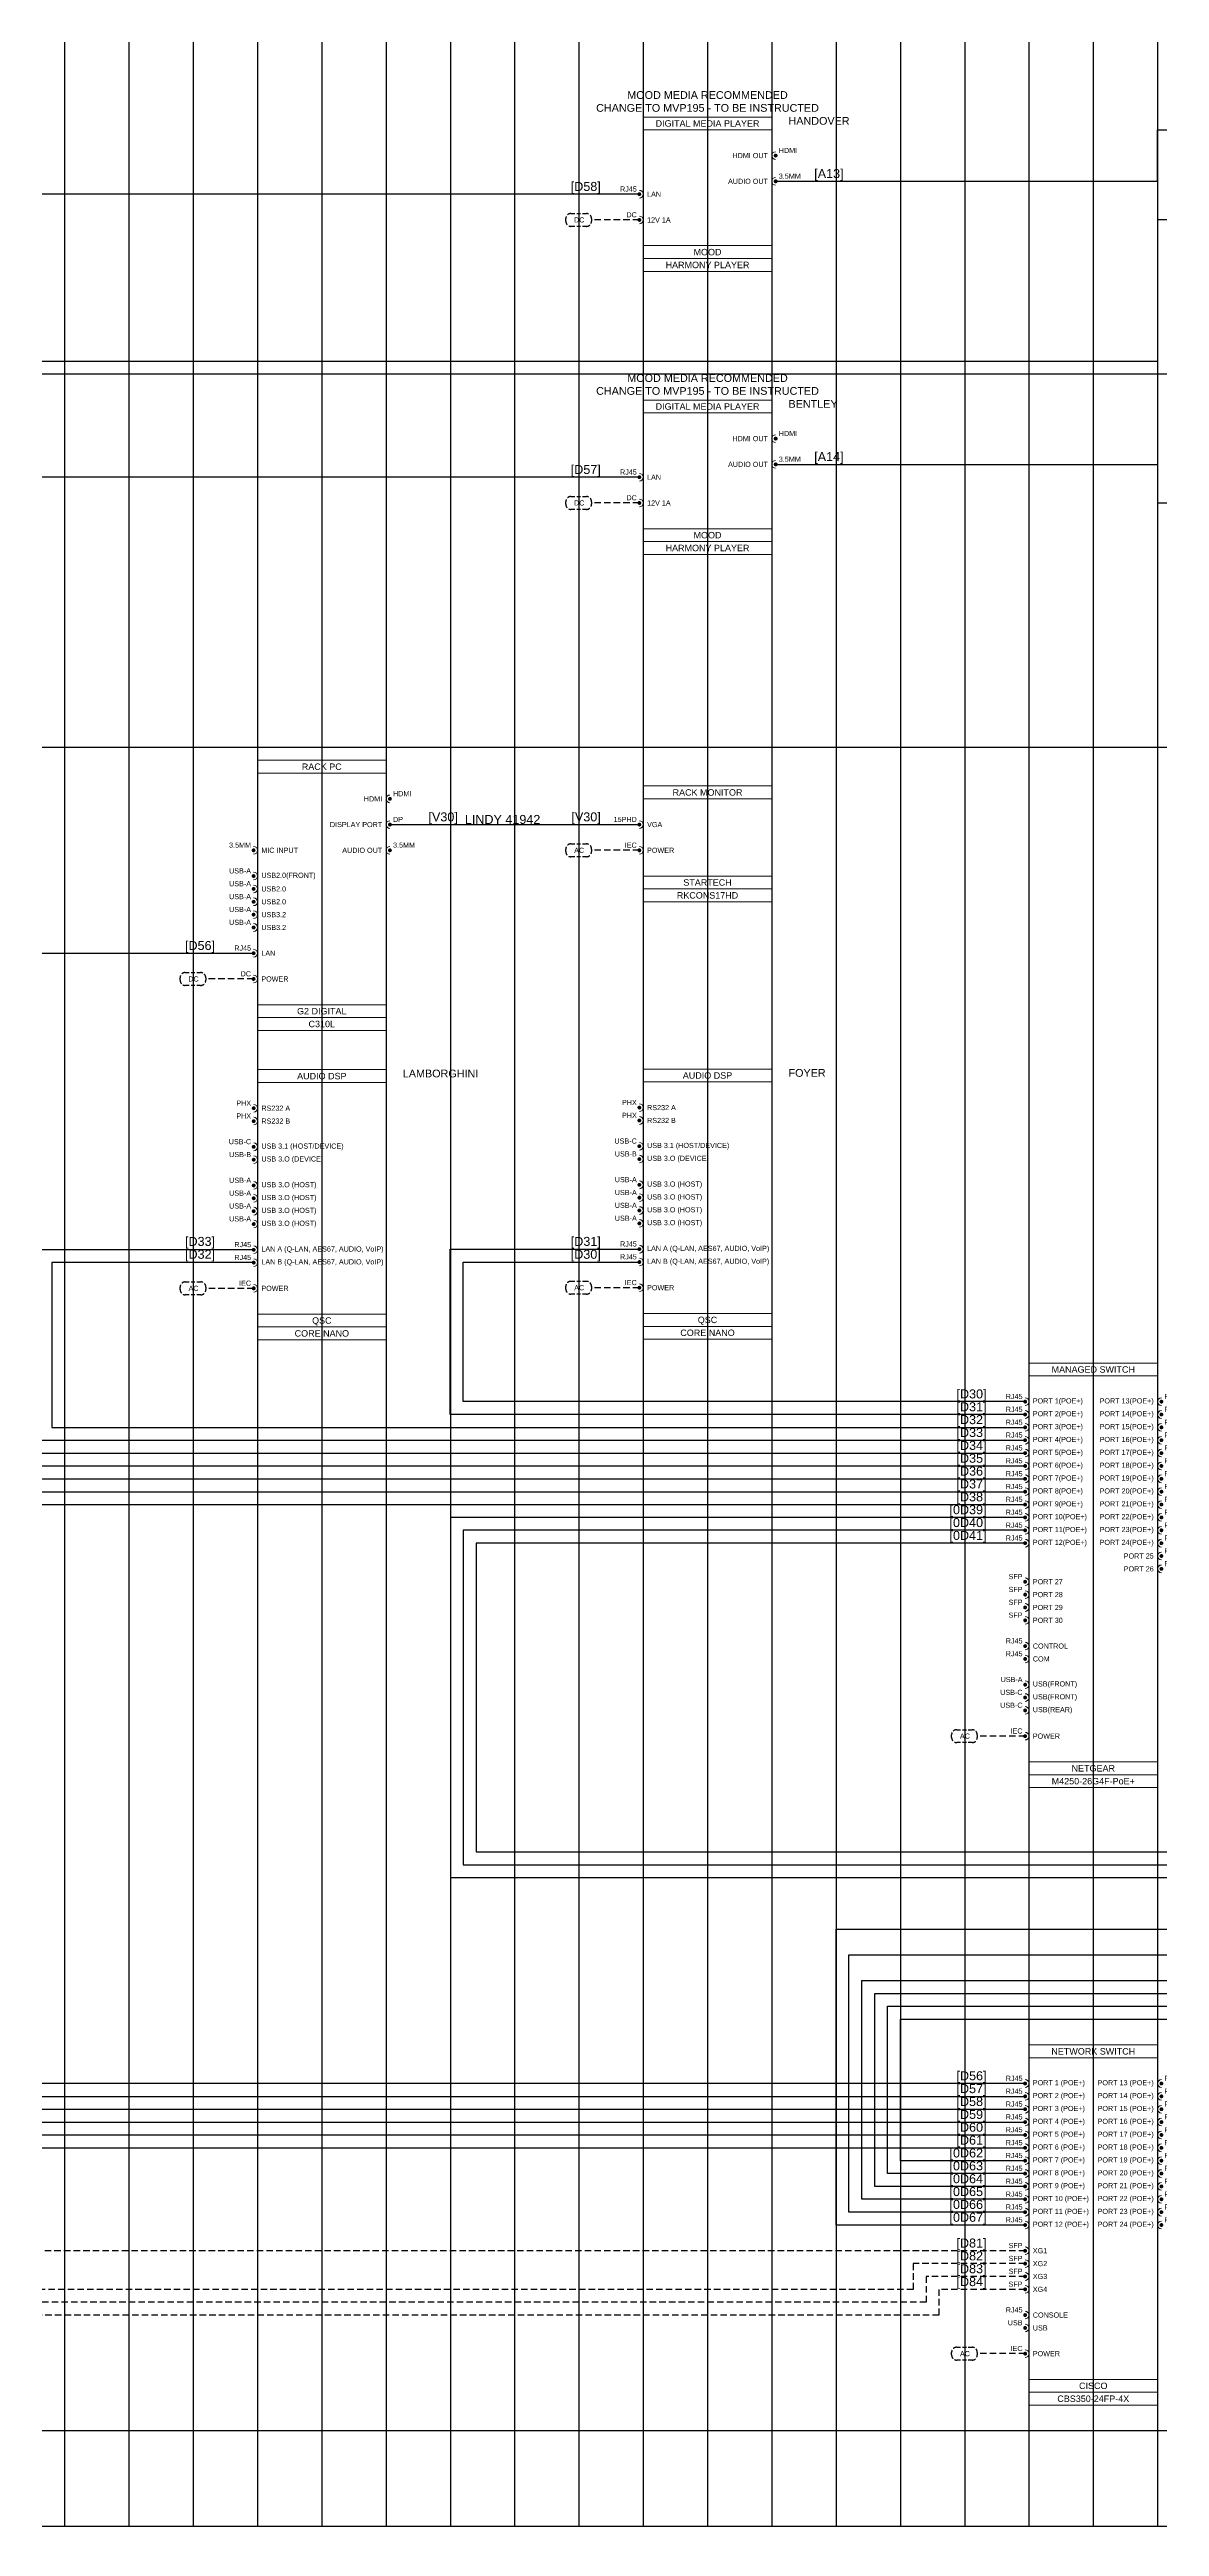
# Model space of a CAD drawing. Header units: millimetres. Extents: x -71336 to -33468, y -26189 to 22712.
# Drawn here: x -43576 to -43144, y -9640 to -8678 of the extents above; entities that cross this region are included whole.
import ezdxf
from ezdxf.enums import TextEntityAlignment as Align
from ezdxf.lldxf.tags import DXFTag

# ---------------------------------------------------------------- set-up
doc = ezdxf.new("R2010")
doc.units = ezdxf.units.MM
doc.linetypes.add('DASHED', pattern=[0.75, 0.5, -0.25])
for name, color, linetype in [('SC - 3 Core Flex', 7, 'DASHED'), ('SC - Cat - Green - Data', 84, 'Continuous'), ('SC - Cat - Green - Data - DANTE', 84, 'DANTE'), ('SC - Cat - Green - Data - DS', 84, 'DS'), ('SC - Cat - Green - Data - QLAN', 84, 'QLAN'), ('SC - Display Port', 194, 'ZIGZAG'), ('SC - Fibre', 170, 'DASHED'), ('SC - Starquad', 4, 'Continuous'), ('SC - Text', 7, 'Continuous'), ('Text', 7, 'Continuous')]:
    doc.layers.add(name, color=color, linetype=linetype)
doc.layers.add('SC - Equipment', color=7, linetype='Continuous', lineweight=13)
doc.layers.add('SC - Xlines', color=252, linetype='Continuous', plot=False)
doc.styles.add('ARIAL', font='arial.ttf')
doc.styles.get("Standard").update_dxf_attribs({"font": 'arial.ttf', "height": 35})
tags = doc.linetypes.add('DANTE', pattern='A,3.745209,-0.071128,["DANTE",ARIAL,S=0.5,R=0,X=0,Y=-0.25],-2.454793,3.728871', length=10.000001).pattern_tags.tags
tags[6] = DXFTag(74, 10)
tags = doc.linetypes.add('DS', pattern='A,1.939444,-0.075392,["DS",ARIAL,S=0.5,R=0,X=0,Y=-0.25],-1.06308,1.922084', length=5).pattern_tags.tags
tags[6] = DXFTag(74, 10)
tags = doc.linetypes.add('QLAN', pattern='A,3.942001,-0.106942,["QLAN",ARIAL,S=0.5,R=0,X=0,Y=-0.25],-1.981735,3.969322', length=10).pattern_tags.tags
tags[6] = DXFTag(74, 10)
doc.linetypes.add('ZIGZAG', pattern='A,0.00254,-5.08,[131,ltypeshp.shx,S=5.08,R=0,X=-5.08,Y=0],-10.16,[131,ltypeshp.shx,S=5.08,R=180,X=5.08,Y=0],-5.08', length=20.32254)

# ---------------------------------------------------------------- blocks, each defined once
blk = doc.blocks.new('QSC CORE NANO - SCHEMATIC')
at = {"layer": 'SC - Equipment'}
for p, q in [((-25, 0), (25, 0)), ((-25, -105), (-25, 0)), ((25, 0), (25, -105)), ((25, -5), (-25, -5)), ((25, -95), (-25, -95)), ((25, -95), (-25, -95)), ((25, -100), (-25, -100)), ((25, -100), (-25, -100)), ((25, -100), (-25, -100)), ((25, -105), (-25, -105))]:
    blk.add_line(p, q, dxfattribs=at)
at = {"layer": 'SC - Equipment', "const_width": 0.7}
for points in [[(-26.1, -15, 1), (-26.9, -15, 1)], [(-26.1, -20, 1), (-26.9, -20, 1)], [(-26.1, -30, 1), (-26.9, -30, 1)], [(-26.1, -35, 1), (-26.9, -35, 1)], [(-26.1, -45, 1), (-26.9, -45, 1)], [(-26.1, -50, 1), (-26.9, -50, 1)], [(-26.1, -55, 1), (-26.9, -55, 1)], [(-26.1, -60, 1), (-26.9, -60, 1)], [(-26.1, -70, 1), (-26.9, -70, 1)], [(-26.1, -75, 1), (-26.9, -75, 1)], [(-26.1, -85, 1), (-26.9, -85, 1)]]:
    blk.add_lwpolyline(points, format="xyb", close=True, dxfattribs=at)
at = {"layer": 'SC - Equipment'}
for centre in [(-26.5, -15), (-26.5, -20), (-26.5, -30), (-26.5, -35), (-26.5, -45), (-26.5, -50), (-26.5, -55), (-26.5, -60), (-26.5, -70), (-26.5, -75), (-26.5, -85)]:
    blk.add_arc(centre, 1.5, 270, 90, dxfattribs=at)
at = {"ltscale": 5}
for tag, p in [('DESCRIPTION', (0, -2.5)), ('MAKE', (0, -97.5)), ('MODEL', (0, -102.5))]:
    blk.add_attdef(tag, text='', height=2.5, dxfattribs=at).set_placement(p, align=Align.MIDDLE_CENTER)
at = {"ltscale": 5, "flags": 1}
for tag, p in [('ROOM_TYPE', (45, -5)), ('LOCATION', (45, -10)), ('RACK_EQUIPMENT_(Y/N)', (45, -15)), ('IP_(Y/N)', (45, -30)), ('AMP(@240V)', (45, -40)), ('POE(WATT)', (45, -35)), ('WATT', (45, -45)), ('BTU/H', (45, -50)), ('WEIGHT(KG)', (45, -55)), ('TRANSFORMER_TAPS', (45, -60))]:
    blk.add_attdef(tag, p, '', height=2.5, dxfattribs=at)
blk.add_attdef('BRACKET', text='', height=2.5, dxfattribs=at).set_placement((0, -92.5), align=Align.MIDDLE_CENTER)
at = {"layer": 'SC - Equipment', "ltscale": 5, "char_height": 2}
for s, insert, width, attachment_point in [('PHX', (-27.5, -13), 5.7736, 6), ('PHX', (-27.5, -18), 5.7736, 6), ('RS232 A', (-23.5, -15), 23.5, 4), ('RS232 B', (-23.5, -20), 23.5, 4), ('USB-C', (-27.5, -28), 5.7736, 6), ('USB 3.1 (HOST/DEVICE)', (-23.5, -30), 32.2205, 4), ('USB-B', (-27.5, -33), 5.7736, 6), ('USB 3.O (DEVICE)', (-23.5, -35), 32.2205, 4), ('USB-A', (-27.5, -43), 5.7736, 6), ('USB-A', (-27.5, -48), 5.7736, 6), ('USB 3.O (HOST)', (-23.5, -45), 32.2205, 4), ('USB-A', (-27.5, -53), 5.7736, 6), ('USB-A', (-27.5, -58), 5.7736, 6), ('USB 3.O (HOST)', (-23.5, -50), 32.2205, 4), ('USB 3.O (HOST)', (-23.5, -55), 32.2205, 4), ('RJ45', (-27.5, -68), 5.7736, 6), ('USB 3.O (HOST)', (-23.5, -60), 32.2205, 4), ('RJ45', (-27.5, -73), 5.7736, 6), ('LAN A (Q-LAN, AES67, AUDIO, VoIP)', (-23.5, -70), 47.6216, 4), ('LAN B (Q-LAN, AES67, AUDIO, VoIP)', (-23.5, -75), 58.4393, 4), ('IEC', (-27.5, -83), 5.7736, 6), ('POWER', (-23.5, -85), 23.5, 4)]:
    blk.add_mtext(s, dxfattribs=dict(at, insert=insert, width=width, attachment_point=attachment_point))
blk = doc.blocks.new('NETGEAR GSM4230P - SCHEMATIC')
at = {"layer": 'SC - Equipment'}
for p, q in [((-25, 0), (25, 0)), ((-25, -165), (-25, 0)), ((25, 0), (25, -165)), ((25, -5), (-25, -5)), ((25, -155), (-25, -155)), ((25, -155), (-25, -155)), ((25, -160), (-25, -160)), ((25, -160), (-25, -160)), ((25, -160), (-25, -160)), ((25, -165), (-25, -165))]:
    blk.add_line(p, q, dxfattribs=at)
at = {"layer": 'SC - Equipment', "const_width": 0.7}
for points in [[(-26.1, -15, 1), (-26.9, -15, 1)], [(-26.1, -20, 1), (-26.9, -20, 1)], [(26.1, -15, -1), (26.9, -15, -1)], [(26.1, -20, -1), (26.9, -20, -1)], [(-26.1, -25, 1), (-26.9, -25, 1)], [(26.1, -25, -1), (26.9, -25, -1)], [(-26.1, -30, 1), (-26.9, -30, 1)], [(-26.1, -35, 1), (-26.9, -35, 1)], [(26.1, -30, -1), (26.9, -30, -1)], [(26.1, -35, -1), (26.9, -35, -1)], [(-26.1, -40, 1), (-26.9, -40, 1)], [(-26.1, -45, 1), (-26.9, -45, 1)], [(26.1, -40, -1), (26.9, -40, -1)], [(26.1, -45, -1), (26.9, -45, -1)], [(-26.1, -50, 1), (-26.9, -50, 1)], [(-26.1, -55, 1), (-26.9, -55, 1)], [(26.1, -50, -1), (26.9, -50, -1)], [(26.1, -55, -1), (26.9, -55, -1)], [(-26.1, -60, 1), (-26.9, -60, 1)], [(-26.1, -65, 1), (-26.9, -65, 1)], [(26.1, -60, -1), (26.9, -60, -1)], [(26.1, -65, -1), (26.9, -65, -1)], [(-26.1, -70, 1), (-26.9, -70, 1)], [(26.1, -70, -1), (26.9, -70, -1)], [(26.1, -75, -1), (26.9, -75, -1)], [(-26.1, -85, 1), (-26.9, -85, 1)], [(26.1, -80, -1), (26.9, -80, -1)], [(-26.1, -90, 1), (-26.9, -90, 1)], [(-26.1, -95, 1), (-26.9, -95, 1)], [(-26.1, -100, 1), (-26.9, -100, 1)], [(-26.1, -110, 1), (-26.9, -110, 1)], [(-26.1, -115, 1), (-26.9, -115, 1)], [(-26.1, -125, 1), (-26.9, -125, 1)], [(-26.1, -130, 1), (-26.9, -130, 1)], [(-26.1, -135, 1), (-26.9, -135, 1)], [(-26.1, -145, 1), (-26.9, -145, 1)]]:
    blk.add_lwpolyline(points, format="xyb", close=True, dxfattribs=at)
at = {"layer": 'SC - Equipment'}
for centre, start, end in [((-26.5, -15), 270, 90), ((-26.5, -20), 270, 90), ((26.5, -15), 90, 270), ((26.5, -20), 90, 270), ((-26.5, -25), 270, 90), ((-26.5, -30), 270, 90), ((26.5, -25), 90, 270), ((26.5, -30), 90, 270), ((-26.5, -35), 270, 90), ((-26.5, -40), 270, 90), ((26.5, -35), 90, 270), ((26.5, -40), 90, 270), ((-26.5, -45), 270, 90), ((26.5, -45), 90, 270), ((-26.5, -50), 270, 90), ((-26.5, -55), 270, 90), ((26.5, -50), 90, 270), ((26.5, -55), 90, 270), ((-26.5, -60), 270, 90), ((-26.5, -65), 270, 90), ((26.5, -60), 90, 270), ((26.5, -65), 90, 270), ((-26.5, -70), 270, 90), ((26.5, -70), 90, 270), ((26.5, -75), 90, 270), ((-26.5, -85), 270, 90), ((26.5, -80), 90, 270), ((-26.5, -90), 270, 90), ((-26.5, -95), 270, 90), ((-26.5, -100), 270, 90), ((-26.5, -110), 270, 90), ((-26.5, -115), 270, 90), ((-26.5, -125), 270, 90), ((-26.5, -130), 270, 90), ((-26.5, -135), 270, 90), ((-26.5, -145), 270, 90)]:
    blk.add_arc(centre, 1.5, start, end, dxfattribs=at)
at = {"ltscale": 5}
for tag, p in [('DESCRIPTION', (0, -2.5)), ('MODEL', (0, -162.5)), ('MAKE', (0, -157.5))]:
    blk.add_attdef(tag, text='', height=2.5, dxfattribs=at).set_placement(p, align=Align.MIDDLE_CENTER)
at = {"ltscale": 5, "flags": 1}
for tag, p in [('ROOM_TYPE', (45, -5)), ('LOCATION', (45, -10)), ('RACK_EQUIPMENT_(Y/N)', (45, -15)), ('IP_(Y/N)', (45, -30)), ('AMP(@240V)', (45, -40)), ('POE(WATT)', (45, -35)), ('WATT', (45, -45)), ('BTU/H', (45, -50)), ('WEIGHT(KG)', (45, -55)), ('TRANSFORMER_TAPS', (45, -60))]:
    blk.add_attdef(tag, p, '', height=2.5, dxfattribs=at)
blk.add_attdef('BRACKET', text='', height=2.5, dxfattribs=at).set_placement((0, -152.5), align=Align.MIDDLE_CENTER)
at = {"layer": 'SC - Equipment', "ltscale": 5, "char_height": 2}
for s, insert, width, attachment_point in [('RJ45', (-27.5, -13), 5.7736, 6), ('RJ45', (-27.5, -18), 5.7736, 6), ('PORT 1(POE+)', (-23.5, -15), 23.5, 4), ('PORT 2(POE+)', (-23.5, -20), 23.5, 4), ('PORT 13(POE+)', (23.5, -15), 23.5, 6), ('PORT 14(POE+)', (23.5, -20), 23.5, 6), ('RJ45', (27.72, -13), 7.1748, 4), ('RJ45', (27.72, -18), 7.1748, 4), ('RJ45', (-27.5, -23), 5.7736, 6), ('RJ45', (-27.5, -28), 5.7736, 6), ('PORT 3(POE+)', (-23.5, -25), 23.5, 4), ('PORT 4(POE+)', (-23.5, -30), 23.5, 4), ('PORT 15(POE+)', (23.5, -25), 23.5, 6), ('PORT 16(POE+)', (23.5, -30), 23.5, 6), ('RJ45', (27.72, -23), 7.1748, 4), ('RJ45', (27.72, -28), 7.1748, 4), ('RJ45', (-27.5, -33), 5.7736, 6), ('RJ45', (-27.5, -38), 5.7736, 6), ('PORT 5(POE+)', (-23.5, -35), 23.5, 4), ('PORT 17(POE+)', (23.5, -35), 23.5, 6), ('RJ45', (27.72, -33), 7.1748, 4), ('RJ45', (27.72, -38), 7.1748, 4), ('RJ45', (-27.5, -43), 5.7736, 6), ('RJ45', (-27.5, -48), 5.7736, 6), ('PORT 6(POE+)', (-23.5, -40), 23.5, 4), ('PORT 7(POE+)', (-23.5, -45), 23.5, 4), ('PORT 18(POE+)', (23.5, -40), 23.5, 6), ('PORT 19(POE+)', (23.5, -45), 23.5, 6), ('RJ45', (27.72, -43), 7.1748, 4), ('RJ45', (27.72, -48), 7.1748, 4), ('RJ45', (-27.5, -53), 5.7736, 6), ('RJ45', (-27.5, -58), 5.7736, 6), ('PORT 8(POE+)', (-23.5, -50), 23.5, 4), ('PORT 9(POE+)', (-23.5, -55), 23.5, 4), ('PORT 20(POE+)', (23.5, -50), 23.5, 6), ('PORT 21(POE+)', (23.5, -55), 23.5, 6), ('RJ45', (27.72, -53), 7.1748, 4), ('RJ45', (27.72, -58), 7.1748, 4), ('RJ45', (-27.5, -63), 5.7736, 6), ('RJ45', (-27.5, -68), 5.7736, 6), ('PORT 10(POE+)', (-23.5, -60), 23.5, 4), ('PORT 11(POE+)', (-23.5, -65), 23.5, 4), ('PORT 22(POE+)', (23.5, -60), 23.5, 6), ('PORT 23(POE+)', (23.5, -65), 23.5, 6), ('RJ45', (27.72, -63), 7.1748, 4), ('RJ45', (27.72, -68), 7.1748, 4), ('PORT 12(POE+)', (-23.5, -70), 23.5, 4), ('PORT 24(POE+)', (23.5, -70), 23.5, 6), ('PORT 25', (23.5, -75), 23.5, 6), ('RJ45', (27.72, -73), 7.1748, 4), ('RJ45', (27.72, -78), 7.1748, 4), ('SFP', (-27.5, -83), 5.7736, 6), ('PORT 27', (-23.5, -85), 23.5, 4), ('PORT 26', (23.5, -80), 23.5, 6), ('SFP', (-27.5, -88), 5.7736, 6), ('SFP', (-27.5, -93), 5.7736, 6), ('PORT 28', (-23.5, -90), 23.5, 4), ('PORT 29', (-23.5, -95), 23.5, 4), ('SFP', (-27.5, -98), 5.7736, 6), ('PORT 30', (-23.5, -100), 23.5, 4), ('RJ45', (-27.5, -108), 5.7736, 6), ('RJ45', (-27.5, -113), 5.7736, 6), ('CONTROL', (-23.5, -110), 23.5, 4), ('COM', (-23.5, -115), 23.5, 4), ('USB-A', (-27.5, -123), 5.7736, 6), ('USB(FRONT)', (-23.5, -125), 23.5, 4), ('USB-C', (-27.5, -128), 5.7736, 6), ('USB-C', (-27.5, -133), 5.7736, 6), ('USB(FRONT)', (-23.5, -130), 23.5, 4), ('USB(REAR)', (-23.5, -135), 23.5, 4), ('IEC', (-27.5, -143), 5.7736, 6), ('POWER', (-23.5, -145), 23.5, 4)]:
    blk.add_mtext(s, dxfattribs=dict(at, insert=insert, width=width, attachment_point=attachment_point))
blk = doc.blocks.new('Cisco CBS350-24FP-4X - SCHEMATIC')
at = {"layer": 'SC - Equipment'}
for p, q in [((-25, 0), (25, 0)), ((-25, -140), (-25, 0)), ((25, 0), (25, -140)), ((25, -5), (-25, -5)), ((25, -130), (-25, -130)), ((25, -130), (-25, -130)), ((25, -135), (-25, -135)), ((25, -135), (-25, -135)), ((25, -135), (-25, -135)), ((25, -140), (-25, -140))]:
    blk.add_line(p, q, dxfattribs=at)
at = {"layer": 'SC - Equipment', "const_width": 0.7}
for points in [[(-26.1, -15, 1), (-26.9, -15, 1)], [(-26.1, -20, 1), (-26.9, -20, 1)], [(26.1, -15, -1), (26.9, -15, -1)], [(26.1, -20, -1), (26.9, -20, -1)], [(-26.1, -25, 1), (-26.9, -25, 1)], [(26.1, -25, -1), (26.9, -25, -1)], [(-26.1, -30, 1), (-26.9, -30, 1)], [(-26.1, -35, 1), (-26.9, -35, 1)], [(26.1, -30, -1), (26.9, -30, -1)], [(26.1, -35, -1), (26.9, -35, -1)], [(-26.1, -40, 1), (-26.9, -40, 1)], [(-26.1, -45, 1), (-26.9, -45, 1)], [(26.1, -40, -1), (26.9, -40, -1)], [(26.1, -45, -1), (26.9, -45, -1)], [(-26.1, -50, 1), (-26.9, -50, 1)], [(-26.1, -55, 1), (-26.9, -55, 1)], [(26.1, -50, -1), (26.9, -50, -1)], [(26.1, -55, -1), (26.9, -55, -1)], [(-26.1, -60, 1), (-26.9, -60, 1)], [(-26.1, -65, 1), (-26.9, -65, 1)], [(26.1, -60, -1), (26.9, -60, -1)], [(26.1, -65, -1), (26.9, -65, -1)], [(-26.1, -70, 1), (-26.9, -70, 1)], [(26.1, -70, -1), (26.9, -70, -1)], [(-26.1, -80, 1), (-26.9, -80, 1)], [(-26.1, -85, 1), (-26.9, -85, 1)], [(-26.1, -90, 1), (-26.9, -90, 1)], [(-26.1, -95, 1), (-26.9, -95, 1)], [(-26.1, -105, 1), (-26.9, -105, 1)], [(-26.1, -110, 1), (-26.9, -110, 1)], [(-26.1, -120, 1), (-26.9, -120, 1)]]:
    blk.add_lwpolyline(points, format="xyb", close=True, dxfattribs=at)
at = {"layer": 'SC - Equipment'}
for centre, start, end in [((-26.5, -15), 270, 90), ((-26.5, -20), 270, 90), ((26.5, -15), 90, 270), ((26.5, -20), 90, 270), ((-26.5, -25), 270, 90), ((-26.5, -30), 270, 90), ((26.5, -25), 90, 270), ((26.5, -30), 90, 270), ((-26.5, -35), 270, 90), ((-26.5, -40), 270, 90), ((26.5, -35), 90, 270), ((26.5, -40), 90, 270), ((-26.5, -45), 270, 90), ((26.5, -45), 90, 270), ((-26.5, -50), 270, 90), ((-26.5, -55), 270, 90), ((26.5, -50), 90, 270), ((26.5, -55), 90, 270), ((-26.5, -60), 270, 90), ((-26.5, -65), 270, 90), ((26.5, -60), 90, 270), ((26.5, -65), 90, 270), ((-26.5, -70), 270, 90), ((26.5, -70), 90, 270), ((-26.5, -80), 270, 90), ((-26.5, -85), 270, 90), ((-26.5, -90), 270, 90), ((-26.5, -95), 270, 90), ((-26.5, -105), 270, 90), ((-26.5, -110), 270, 90), ((-26.5, -120), 270, 90)]:
    blk.add_arc(centre, 1.5, start, end, dxfattribs=at)
at = {"ltscale": 5}
for tag, p in [('DESCRIPTION', (0, -2.5)), ('MAKE', (0, -132.5)), ('MODEL', (0, -137.5))]:
    blk.add_attdef(tag, text='', height=2.5, dxfattribs=at).set_placement(p, align=Align.MIDDLE_CENTER)
at = {"ltscale": 5, "flags": 1}
for tag, p in [('ROOM_TYPE', (45, -5)), ('LOCATION', (45, -10)), ('RACK_EQUIPMENT_(Y/N)', (45, -15)), ('IP_(Y/N)', (45, -30)), ('AMP(@240V)', (45, -40)), ('POE(WATT)', (45, -35)), ('WATT', (45, -45)), ('BTU/H', (45, -50)), ('WEIGHT(KG)', (45, -55)), ('TRANSFORMER_TAPS', (45, -60))]:
    blk.add_attdef(tag, p, '', height=2.5, dxfattribs=at)
blk.add_attdef('BRACKET', text='', height=2.5, dxfattribs=at).set_placement((0, -127.5), align=Align.MIDDLE_CENTER)
at = {"layer": 'SC - Equipment', "ltscale": 5, "char_height": 2}
for s, insert, width, attachment_point in [('RJ45', (-27.5, -13), 5.7736, 6), ('RJ45', (-27.5, -18), 5.7736, 6), ('PORT 1 (POE+)', (-23.5, -15), 23.5, 4), ('PORT 2 (POE+)', (-23.5, -20), 23.5, 4), ('PORT 13 (POE+)', (23.5, -15), 23.5, 6), ('PORT 14 (POE+)', (23.5, -20), 23.5, 6), ('RJ45', (27.72, -13), 7.1748, 4), ('RJ45', (27.72, -18), 7.1748, 4), ('RJ45', (-27.5, -23), 5.7736, 6), ('RJ45', (-27.5, -28), 5.7736, 6), ('PORT 3 (POE+)', (-23.5, -25), 23.5, 4), ('PORT 4 (POE+)', (-23.5, -30), 23.5, 4), ('PORT 15 (POE+)', (23.5, -25), 23.5, 6), ('PORT 16 (POE+)', (23.5, -30), 23.5, 6), ('RJ45', (27.72, -23), 7.1748, 4), ('RJ45', (27.72, -28), 7.1748, 4), ('RJ45', (-27.5, -33), 5.7736, 6), ('RJ45', (-27.5, -38), 5.7736, 6), ('PORT 5 (POE+)', (-23.5, -35), 23.5, 4), ('PORT 17 (POE+)', (23.5, -35), 23.5, 6), ('RJ45', (27.72, -33), 7.1748, 4), ('RJ45', (27.72, -38), 7.1748, 4), ('RJ45', (-27.5, -43), 5.7736, 6), ('RJ45', (-27.5, -48), 5.7736, 6), ('PORT 6 (POE+)', (-23.5, -40), 23.5, 4), ('PORT 7 (POE+)', (-23.5, -45), 23.5, 4), ('PORT 18 (POE+)', (23.5, -40), 23.5, 6), ('\\pxt10;PORT 19 (POE+)', (23.5, -45), 23.5, 6), ('RJ45', (27.72, -43), 7.1748, 4), ('RJ45', (27.72, -48), 7.1748, 4), ('RJ45', (-27.5, -53), 5.7736, 6), ('RJ45', (-27.5, -58), 5.7736, 6), ('PORT 8 (POE+)', (-23.5, -50), 23.5, 4), ('PORT 9 (POE+)', (-23.5, -55), 23.5, 4), ('PORT 20 (POE+)', (23.5, -50), 23.5, 6), ('PORT 21 (POE+)', (23.5, -55), 23.5, 6), ('RJ45', (27.72, -53), 7.1748, 4), ('RJ45', (27.72, -58), 7.1748, 4), ('RJ45', (-27.5, -63), 5.7736, 6), ('RJ45', (-27.5, -68), 5.7736, 6), ('PORT 10 (POE+)', (-23.5, -60), 23.5, 4), ('PORT 11 (POE+)', (-23.5, -65), 23.5, 4), ('PORT 22 (POE+)', (23.5, -60), 23.5, 6), ('PORT 23 (POE+)', (23.5, -65), 23.5, 6), ('RJ45', (27.72, -63), 7.1748, 4), ('RJ45', (27.72, -68), 7.1748, 4), ('SFP', (-27.5, -78), 5.7736, 6), ('PORT 12 (POE+)', (-23.5, -70), 23.5, 4), ('PORT 24 (POE+)', (23.5, -70), 23.5, 6), ('SFP', (-27.5, -83), 5.7736, 6), ('XG1', (-23.5, -80), 23.5, 4), ('XG2', (-23.5, -85), 23.5, 4), ('SFP', (-27.5, -88), 5.7736, 6), ('SFP', (-27.5, -93), 5.7736, 6), ('XG3', (-23.5, -90), 23.5, 4), ('XG4', (-23.5, -95), 23.5, 4), ('RJ45', (-27.5, -103), 5.7736, 6), ('CONSOLE', (-23.5, -105), 23.5, 4), ('USB', (-27.5, -108), 5.7736, 6), ('USB', (-23.5, -110), 23.5, 4), ('IEC', (-27.5, -118), 5.7736, 6), ('POWER', (-23.5, -120), 23.5, 4)]:
    blk.add_mtext(s, dxfattribs=dict(at, insert=insert, width=width, attachment_point=attachment_point))
blk = doc.blocks.new('G2 DIGITAL C310L - SCHEMATIC')
at = {"layer": 'SC - Equipment'}
for p, q in [((-25, 0), (25, 0)), ((-25, -105), (-25, 0)), ((25, 0), (25, -105)), ((25, -5), (-25, -5)), ((25, -95), (-25, -95)), ((25, -95), (-25, -95)), ((25, -100), (-25, -100)), ((25, -100), (-25, -100)), ((25, -100), (-25, -100)), ((25, -105), (-25, -105))]:
    blk.add_line(p, q, dxfattribs=at)
at = {"layer": 'SC - Equipment', "const_width": 0.7}
for points in [[(26.1, -15, -1), (26.9, -15, -1)], [(26.1, -25, -1), (26.9, -25, -1)], [(-26.1, -35, 1), (-26.9, -35, 1)], [(26.1, -35, -1), (26.9, -35, -1)], [(-26.1, -45, 1), (-26.9, -45, 1)], [(-26.1, -50, 1), (-26.9, -50, 1)], [(-26.1, -55, 1), (-26.9, -55, 1)], [(-26.1, -60, 1), (-26.9, -60, 1)], [(-26.1, -65, 1), (-26.9, -65, 1)], [(-26.1, -75, 1), (-26.9, -75, 1)], [(-26.1, -85, 1), (-26.9, -85, 1)]]:
    blk.add_lwpolyline(points, format="xyb", close=True, dxfattribs=at)
at = {"layer": 'SC - Equipment'}
for centre, start, end in [((26.5, -15), 90, 270), ((26.5, -25), 90, 270), ((-26.5, -35), 270, 90), ((26.5, -35), 90, 270), ((-26.5, -45), 270, 90), ((-26.5, -50), 270, 90), ((-26.5, -55), 270, 90), ((-26.5, -60), 270, 90), ((-26.5, -65), 270, 90), ((-26.5, -75), 270, 90), ((-26.5, -85), 270, 90)]:
    blk.add_arc(centre, 1.5, start, end, dxfattribs=at)
at = {"ltscale": 5}
for tag, p in [('DESCRIPTION', (0, -2.5)), ('MAKE', (0, -97.5)), ('MODEL', (0, -102.5))]:
    blk.add_attdef(tag, text='', height=2.5, dxfattribs=at).set_placement(p, align=Align.MIDDLE_CENTER)
at = {"ltscale": 5, "flags": 1}
for tag, p in [('ROOM_TYPE', (45, -5)), ('LOCATION', (45, -10)), ('RACK_EQUIPMENT_(Y/N)', (45, -15)), ('IP_(Y/N)', (45, -30)), ('AMP(@240V)', (45, -40)), ('POE(WATT)', (45, -35)), ('WATT', (45, -45)), ('BTU/H', (45, -50)), ('WEIGHT(KG)', (45, -55)), ('TRANSFORMER_TAPS', (45, -60))]:
    blk.add_attdef(tag, p, '', height=2.5, dxfattribs=at)
blk.add_attdef('BRACKET', text='', height=2.5, dxfattribs=at).set_placement((0, -92.5), align=Align.MIDDLE_CENTER)
at = {"layer": 'SC - Equipment', "ltscale": 5, "char_height": 2}
for s, insert, width, attachment_point in [('HDMI', (23.5, -15), 28.7616, 6), ('HDMI', (27.72, -13), 7.1748, 4), ('DISPLAY PORT', (23.5, -25), 26.6789, 6), ('DP', (27.72, -23), 7.1748, 4), ('3.5MM', (-27.5, -33), 5.7736, 6), ('MIC INPUT', (-23.5, -35), 23.5, 4), ('AUDIO OUT', (23.5, -35), 26.6789, 6), ('3.5MM', (27.72, -33), 7.1748, 4), ('USB-A', (-27.5, -43), 5.7736, 6), ('USB-A', (-27.5, -48), 5.7736, 6), ('USB2.0(FRONT)', (-23.5, -45), 23.5, 4), ('USB-A', (-27.5, -53), 5.7736, 6), ('USB-A', (-27.5, -58), 5.7736, 6), ('USB2.0', (-23.5, -50), 23.5, 4), ('USB2.0', (-23.5, -55), 23.5, 4), ('\\pxt2;USB-A', (-27.5, -63), 5.7736, 6), ('USB3.2', (-23.5, -60), 23.5, 4), ('USB3.2', (-23.5, -65), 23.5, 4), ('RJ45', (-27.5, -73), 5.7736, 6), ('LAN', (-23.5, -75), 23.5, 4), ('DC', (-27.5, -83), 5.7736, 6), ('POWER', (-23.5, -85), 23.5, 4)]:
    blk.add_mtext(s, dxfattribs=dict(at, insert=insert, width=width, attachment_point=attachment_point))
blk = doc.blocks.new('STARTECH RKCONS17HD - SCHEMATIC')
at = {"layer": 'SC - Equipment'}
for p, q in [((-25, 0), (25, 0)), ((-25, -45), (-25, 0)), ((25, 0), (25, -45)), ((25, -5), (-25, -5)), ((25, -35), (-25, -35)), ((25, -35), (-25, -35)), ((25, -40), (-25, -40)), ((25, -40), (-25, -40)), ((25, -40), (-25, -40)), ((25, -45), (-25, -45))]:
    blk.add_line(p, q, dxfattribs=at)
at = {"layer": 'SC - Equipment', "const_width": 0.7}
for points in [[(-26.1, -15, 1), (-26.9, -15, 1)], [(-26.1, -25, 1), (-26.9, -25, 1)]]:
    blk.add_lwpolyline(points, format="xyb", close=True, dxfattribs=at)
at = {"layer": 'SC - Equipment'}
for centre in [(-26.5, -15), (-26.5, -25)]:
    blk.add_arc(centre, 1.5, 270, 90, dxfattribs=at)
at = {"ltscale": 5}
for tag, p in [('DESCRIPTION', (0, -2.5)), ('MAKE', (0, -37.5)), ('MODEL', (0, -42.5))]:
    blk.add_attdef(tag, text='', height=2.5, dxfattribs=at).set_placement(p, align=Align.MIDDLE_CENTER)
at = {"ltscale": 5, "flags": 1}
for tag, p in [('ROOM_TYPE', (45, -5)), ('LOCATION', (45, -10)), ('RACK_EQUIPMENT_(Y/N)', (45, -15)), ('IP_(Y/N)', (45, -30)), ('AMP(@240V)', (45, -40)), ('POE(WATT)', (45, -35)), ('WATT', (45, -45)), ('BTU/H', (45, -50)), ('WEIGHT(KG)', (45, -55)), ('TRANSFORMER_TAPS', (45, -60))]:
    blk.add_attdef(tag, p, '', height=2.5, dxfattribs=at)
blk.add_attdef('BRACKET', text='', height=2.5, dxfattribs=at).set_placement((0, -32.5), align=Align.MIDDLE_CENTER)
at = {"layer": 'SC - Equipment', "ltscale": 5, "char_height": 2}
for s, insert, width, attachment_point in [('15PHD', (-27.5, -13), 5.7736, 6), ('VGA', (-23.5, -15), 23.5, 4), ('IEC', (-27.5, -23), 5.7736, 6), ('POWER', (-23.5, -25), 23.5, 4)]:
    blk.add_mtext(s, dxfattribs=dict(at, insert=insert, width=width, attachment_point=attachment_point))
blk = doc.blocks.new('MOOD MEDIA AUDIO PLAYER - SCHEMATIC')
at = {"layer": 'SC - Equipment'}
for p, q in [((-25, 0), (25, 0)), ((-25, -60), (-25, 0)), ((25, 0), (25, -60)), ((25, -5), (-25, -5)), ((25, -50), (-25, -50)), ((25, -50), (-25, -50)), ((25, -55), (-25, -55)), ((25, -55), (-25, -55)), ((25, -55), (-25, -55)), ((25, -60), (-25, -60))]:
    blk.add_line(p, q, dxfattribs=at)
at = {"layer": 'SC - Equipment', "const_width": 0.7}
for points in [[(26.1, -15, -1), (26.9, -15, -1)], [(26.1, -25, -1), (26.9, -25, -1)], [(-26.1, -30, 1), (-26.9, -30, 1)], [(-26.1, -40, 1), (-26.9, -40, 1)]]:
    blk.add_lwpolyline(points, format="xyb", close=True, dxfattribs=at)
at = {"layer": 'SC - Equipment'}
for centre, start, end in [((26.5, -15), 90, 270), ((-26.5, -30), 270, 90), ((26.5, -25), 90, 270), ((-26.5, -40), 270, 90)]:
    blk.add_arc(centre, 1.5, start, end, dxfattribs=at)
at = {"ltscale": 5}
for tag, p in [('DESCRIPTION', (0, -2.5)), ('MODEL', (0, -57.5)), ('MAKE', (0, -52.5))]:
    blk.add_attdef(tag, text='', height=2.5, dxfattribs=at).set_placement(p, align=Align.MIDDLE_CENTER)
at = {"ltscale": 5, "flags": 1}
for tag, p in [('ROOM_TYPE', (45, -5)), ('LOCATION', (45, -10)), ('RACK_EQUIPMENT_(Y/N)', (45, -15)), ('IP_(Y/N)', (45, -30)), ('AMP(@240V)', (45, -40)), ('POE(WATT)', (45, -35)), ('WATT', (45, -45)), ('BTU/H', (45, -50)), ('WEIGHT(KG)', (45, -55)), ('TRANSFORMER_TAPS', (45, -60))]:
    blk.add_attdef(tag, p, '', height=2.5, dxfattribs=at)
blk.add_attdef('BRACKET', text='', height=2.5, dxfattribs=at).set_placement((0, -47.5), align=Align.MIDDLE_CENTER)
at = {"layer": 'SC - Equipment', "ltscale": 5, "char_height": 2}
for s, insert, width, attachment_point in [('HDMI OUT', (23.5, -15), 23.5, 6), ('HDMI', (27.72, -13), 7.1748, 4), ('RJ45', (-27.5, -28), 5.7736, 6), ('AUDIO OUT', (23.5, -25), 23.5, 6), ('3.5MM', (27.72, -23), 7.1748, 4), ('DC', (-27.5, -38), 5.7736, 6), ('LAN', (-23.5, -30), 23.5, 4), ('12V 1A', (-23.5, -40), 23.5, 4)]:
    blk.add_mtext(s, dxfattribs=dict(at, insert=insert, width=width, attachment_point=attachment_point))

msp = doc.modelspace()

# ---------------------------------------------------------------- linework, layer by layer
at = {"layer": 'SC - 3 Core Flex', "ltscale": 3}
for points in [[(-43373.204, -8741.29), (-43367.204, -8741.29, -0.4142136), (-43365.204, -8743.29), (-43365.204, -8744.29, -0.4142136), (-43367.204, -8746.29), (-43373.204, -8746.29, -0.4142136), (-43375.204, -8744.29), (-43375.204, -8743.29, -0.4142136)], [(-43373.204, -8851.29), (-43367.204, -8851.29, -0.4142136), (-43365.204, -8853.29), (-43365.204, -8854.29, -0.4142136), (-43367.204, -8856.29), (-43373.204, -8856.29, -0.4142136), (-43375.204, -8854.29), (-43375.204, -8853.29, -0.4142136)], [(-43373.204, -8986.29), (-43367.204, -8986.29, -0.4142136), (-43365.204, -8988.29), (-43365.204, -8989.29, -0.4142136), (-43367.204, -8991.29), (-43373.204, -8991.29, -0.4142136), (-43375.204, -8989.29), (-43375.204, -8988.29, -0.4142136)], [(-43523.204, -9036.29), (-43517.204, -9036.29, -0.4142136), (-43515.204, -9038.29), (-43515.204, -9039.29, -0.4142136), (-43517.204, -9041.29), (-43523.204, -9041.29, -0.4142136), (-43525.204, -9039.29), (-43525.204, -9038.29, -0.4142136)], [(-43523.176, -9156.529), (-43517.176, -9156.529, -0.4142136), (-43515.176, -9158.529), (-43515.176, -9159.529, -0.4142136), (-43517.176, -9161.529), (-43523.176, -9161.529, -0.4142136), (-43525.176, -9159.529), (-43525.176, -9158.529, -0.4142136)], [(-43373.204, -9156.29), (-43367.204, -9156.29, -0.4142136), (-43365.204, -9158.29), (-43365.204, -9159.29, -0.4142136), (-43367.204, -9161.29), (-43373.204, -9161.29, -0.4142136), (-43375.204, -9159.29), (-43375.204, -9158.29, -0.4142136)], [(-43223.204, -9330.556), (-43217.204, -9330.556, -0.4142136), (-43215.204, -9332.556), (-43215.204, -9333.556, -0.4142136), (-43217.204, -9335.556), (-43223.204, -9335.556, -0.4142136), (-43225.204, -9333.556), (-43225.204, -9332.556, -0.4142136)], [(-43223.204, -9570.556), (-43217.204, -9570.556, -0.4142136), (-43215.204, -9572.556), (-43215.204, -9573.556, -0.4142136), (-43217.204, -9575.556), (-43223.204, -9575.556, -0.4142136), (-43225.204, -9573.556), (-43225.204, -9572.556, -0.4142136)]]:
    msp.add_lwpolyline(points, format="xyb", close=True, dxfattribs=at)
at = {"layer": 'SC - 3 Core Flex', "ltscale": 5}
for points in [[(-43346.606, -8743.79), (-43365.204, -8743.79)], [(-43346.606, -8853.79), (-43365.204, -8853.79)], [(-43346.606, -8988.79), (-43365.204, -8988.79)], [(-43496.606, -9038.79), (-43515.204, -9038.79)], [(-43496.578, -9159.029), (-43515.176, -9159.029)], [(-43346.606, -9158.79), (-43365.204, -9158.79)], [(-43196.606, -9333.056), (-43215.204, -9333.056)], [(-43196.606, -9573.056), (-43215.204, -9573.056)]]:
    msp.add_lwpolyline(points, dxfattribs=at)
at = {"layer": 'SC - Cat - Green - Data', "ltscale": 5}
for points in [[(-42746.603, -8413.79), (-42845.106, -8413.79), (-42845.107, -8458.791), (-43665.106, -8458.887), (-43665.106, -9238.056), (-43196.606, -9238.056)], [(-42746.606, -8743.79), (-42845.106, -8743.79), (-42845.106, -8803.79), (-43645.106, -8803.79), (-43645.106, -9228.056), (-43196.606, -9228.056)], [(-43196.606, -9468.056), (-43725.106, -9468.056), (-43725.106, -9028.79), (-43496.606, -9028.79)], [(-43196.606, -9523.056), (-43270.106, -9523.056), (-43270.106, -9408.056), (-42522.606, -9408.056)], [(-43196.606, -9518.056), (-43265.106, -9518.056), (-43265.106, -9418.056), (-42522.606, -9418.056)], [(-43196.606, -9513.056), (-43260.106, -9513.056), (-43260.106, -9428.056), (-42522.606, -9428.056)], [(-43196.606, -9508.056), (-43255.106, -9508.056), (-43255.106, -9433.056), (-42522.606, -9433.056)], [(-43196.606, -9503.056), (-43250.106, -9503.056), (-43250.106, -9438.056), (-42522.606, -9438.056)], [(-43196.606, -9498.056), (-43245.106, -9498.056), (-43245.106, -9443.056), (-42522.606, -9443.056)], [(-43046.606, -9528.056), (-43095.106, -9528.056), (-43095.106, -9603.056), (-44017.606, -9603.056)]]:
    msp.add_lwpolyline(points, dxfattribs=at)
at = {"layer": 'SC - Cat - Green - Data - DANTE', "ltscale": 5}
for points in [[(-43046.603, -8413.79), (-43145.106, -8413.79), (-43145.106, -8453.79), (-43670.106, -8453.79), (-43670.106, -9243.056), (-43196.606, -9243.056)], [(-43046.606, -8743.79), (-43145.106, -8743.79), (-43145.106, -8798.79), (-43650.106, -8798.79), (-43650.106, -9233.056), (-43196.606, -9233.056)], [(-43046.606, -8948.79), (-43640.106, -8948.79), (-43640.106, -9223.056), (-43196.606, -9223.056)], [(-43496.578, -9144.029), (-43580.106, -9144.029), (-43580.106, -9218.056), (-43196.606, -9218.056)], [(-43196.606, -9208.056), (-43420.134, -9208.056), (-43420.134, -9143.79), (-43346.606, -9143.79)], [(-43496.578, -9149.029), (-43575.106, -9149.029), (-43575.106, -9213.056), (-43196.606, -9213.056)], [(-43196.606, -9203.056), (-43415.134, -9203.056), (-43415.134, -9148.79), (-43346.606, -9148.79)]]:
    msp.add_lwpolyline(points, dxfattribs=at)
at = {"layer": 'SC - Cat - Green - Data - DS', "ltscale": 5}
for points in [[(-43346.606, -8323.79), (-43750.106, -8323.79), (-43750.106, -9493.056), (-43196.606, -9493.056)], [(-43346.606, -8403.78), (-43745.106, -8403.78), (-43745.106, -9488.056), (-43196.606, -9488.056)], [(-43346.606, -8638.789), (-43740.106, -8638.789), (-43740.106, -9483.056), (-43196.606, -9483.056)], [(-43346.606, -8733.79), (-43735.106, -8733.79), (-43735.106, -9478.056), (-43196.606, -9478.056)], [(-43346.606, -8843.79), (-43730.106, -8843.79), (-43730.106, -9473.056), (-43196.606, -9473.056)]]:
    msp.add_lwpolyline(points, dxfattribs=at)
at = {"layer": 'SC - Cat - Green - Data - QLAN', "ltscale": 5}
for points in [[(-43196.606, -9248.056), (-43420.106, -9248.056), (-43420.106, -9388.056), (-42522.606, -9388.056)], [(-43196.606, -9253.056), (-43415.106, -9253.056), (-43415.106, -9383.056), (-42522.606, -9383.056)], [(-43196.606, -9258.056), (-43410.106, -9258.056), (-43410.106, -9378.056), (-42522.606, -9378.056)]]:
    msp.add_lwpolyline(points, dxfattribs=at)
at = {"layer": 'SC - Display Port', "ltscale": 0.1}
msp.add_lwpolyline([(-43443.606, -8978.79), (-43346.606, -8978.79)], dxfattribs=at)
at = {"layer": 'SC - Fibre', "ltscale": 5}
for points in [[(-43196.606, -9533.056), (-44017.606, -9533.056)], [(-43196.606, -9538.056), (-43240.106, -9538.056), (-43240.106, -9548.056), (-44017.606, -9548.056)], [(-43196.606, -9543.056), (-43235.106, -9543.056), (-43235.106, -9553.056), (-44017.606, -9553.056)], [(-43196.606, -9548.056), (-43230.106, -9548.056), (-43230.106, -9558.056), (-44017.606, -9558.056)]]:
    msp.add_lwpolyline(points, dxfattribs=at)
at = {"layer": 'SC - Starquad', "ltscale": 5}
for points in [[(-43293.606, -8728.79), (-43145.106, -8728.79), (-43145.106, -8708.79), (-43061.606, -8708.79), (-43061.606, -8688.79)], [(-43293.606, -8838.79), (-43145.106, -8838.79), (-43145.106, -8853.79), (-43061.606, -8853.79), (-43061.606, -8873.79)]]:
    msp.add_lwpolyline(points, dxfattribs=at)
at = {"layer": 'SC - Xlines', "ltscale": 5, "transparency": 33554687}
msp.add_lwpolyline([(-44190.647, -8218.789), (-42349.565, -8218.789), (-42349.565, -9640.212), (-44190.647, -9640.212)], close=True, dxfattribs=at)
at = {"layer": 'SC - Xlines', "ltscale": 5}
for points in [[(-43570.106, -8218.789), (-43570.106, -9640.212)], [(-43520.106, -8218.789), (-43520.106, -9640.212)], [(-43470.106, -8218.789), (-43470.106, -9640.212)], [(-43420.106, -8218.789), (-43420.106, -9640.212)], [(-43370.106, -8218.789), (-43370.106, -9640.212)], [(-43320.106, -8218.789), (-43320.106, -9640.212)], [(-43270.106, -8218.789), (-43270.106, -9640.212)], [(-43220.106, -8218.789), (-43220.106, -9640.212)], [(-43170.106, -8218.789), (-43170.106, -9640.212)]]:
    msp.add_lwpolyline(points, dxfattribs=at)
at = {"layer": 'SC - Xlines', "color": 250, "ltscale": 5}
for points in [[(-43545.106, -8218.789), (-43545.106, -9640.212)], [(-43495.106, -8218.789), (-43495.106, -9640.212)], [(-43445.106, -8218.789), (-43445.106, -9640.212)], [(-43395.106, -8218.789), (-43395.106, -9640.212)], [(-43345.106, -8218.789), (-43345.106, -9640.212)], [(-43295.106, -8218.789), (-43295.106, -9640.212)], [(-43245.106, -8218.789), (-43245.106, -9640.212)], [(-43195.106, -8218.789), (-43195.106, -9640.212)], [(-43145.106, -8218.789), (-43145.106, -9640.212)]]:
    msp.add_lwpolyline(points, dxfattribs=at)

# ---------------------------------------------------------------- block references
at = {"ltscale": 5}
for name, p, values in [('MOOD MEDIA AUDIO PLAYER - SCHEMATIC', (-43320.106, -8703.79), {'DESCRIPTION': 'DIGITAL MEDIA PLAYER', 'MAKE': 'MOOD', 'MODEL': 'HARMONY PLAYER'}), ('MOOD MEDIA AUDIO PLAYER - SCHEMATIC', (-43320.106, -8813.79), {'DESCRIPTION': 'DIGITAL MEDIA PLAYER', 'MAKE': 'MOOD', 'MODEL': 'HARMONY PLAYER'}), ('G2 DIGITAL C310L - SCHEMATIC', (-43470.106, -8953.79), {'DESCRIPTION': 'RACK PC', 'MAKE': 'G2 DIGITAL', 'MODEL': 'C310L'}), ('STARTECH RKCONS17HD - SCHEMATIC', (-43320.106, -8963.79), {'DESCRIPTION': 'RACK MONITOR', 'MAKE': 'STARTECH', 'MODEL': 'RKCONS17HD'}), ('QSC CORE NANO - SCHEMATIC', (-43470.078, -9074.029), {'DESCRIPTION': 'AUDIO DSP', 'MAKE': 'QSC', 'MODEL': 'CORE NANO'}), ('QSC CORE NANO - SCHEMATIC', (-43320.106, -9073.79), {'DESCRIPTION': 'AUDIO DSP', 'MAKE': 'QSC', 'MODEL': 'CORE NANO'}), ('NETGEAR GSM4230P - SCHEMATIC', (-43170.106, -9188.056), {'DESCRIPTION': 'MANAGED SWITCH', 'MAKE': 'NETGEAR', 'MODEL': 'M4250-26G4F-PoE+'}), ('Cisco CBS350-24FP-4X - SCHEMATIC', (-43170.106, -9453.056), {'DESCRIPTION': 'NETWORK SWITCH', 'MAKE': 'CISCO', 'MODEL': 'CBS350-24FP-4X'})]:
    msp.add_blockref(name, p, dxfattribs=at).add_auto_attribs(values)

# ---------------------------------------------------------------- texts
at = {"layer": 'SC - Text', "color": 6, "char_height": 3, "width": 134.02561, "attachment_point": 8}
for insert in [(-43320.106, -8701.79), (-43320.106, -8811.79)]:
    msp.add_mtext('MOOD MEDIA RECOMMENDED \\PCHANGE TO MVP195 - TO BE INSTRUCTED', dxfattribs=dict(at, insert=insert))
at = {"layer": 'SC - Text'}
for s, insert, char_height, width, attachment_point in [('HANDOVER', (-43288.606, -8703.79), 3, 134.02561, 1), ('[D58]', (-43361.606, -8733.59), 3.5, 14.6761, 9), ('[A13]', (-43278.606, -8728.59), 3.5, 15.57197, 7), ('BENTLEY', (-43288.606, -8813.79), 3, 134.02561, 1), ('[A14]', (-43278.606, -8838.59), 3.5, 15.57197, 7), ('[D57]', (-43361.606, -8843.59), 3.5, 14.6761, 9), ('[V30]', (-43428.606, -8978.59), 3.5, 15.57197, 7), ('LINDY 41942', (-43385.106, -8978.59), 3.5, 96.37054, 9), ('[V30]', (-43361.606, -8978.59), 3.5, 14.6761, 9), ('[D56]', (-43511.606, -9028.59), 3.5, 14.6761, 9), ('LAMBORGHINI', (-43438.578, -9074.029), 3, 134.02561, 1), ('FOYER', (-43288.606, -9073.791), 3, 134.02561, 1), ('[D33]', (-43511.606, -9143.59), 3.5, 14.6761, 9), ('[D32]', (-43511.606, -9148.59), 3.5, 14.6761, 9), ('[D31]', (-43361.606, -9143.59), 3.5, 14.6761, 9), ('[D30]', (-43361.606, -9148.59), 3.5, 14.6761, 9), ('[D30]', (-43211.606, -9202.856), 3.5, 14.6761, 9), ('[D31]', (-43211.606, -9207.856), 3.5, 14.6761, 9), ('[D32]', (-43211.606, -9212.856), 3.5, 14.6761, 9), ('[D33]', (-43211.606, -9217.856), 3.5, 14.6761, 9), ('[D34]', (-43211.606, -9222.856), 3.5, 14.6761, 9), ('[D35]', (-43211.606, -9227.856), 3.5, 14.6761, 9), ('[D36]', (-43211.606, -9232.856), 3.5, 14.6761, 9), ('[D37]', (-43211.606, -9237.856), 3.5, 14.6761, 9), ('[D38]', (-43211.606, -9242.856), 3.5, 14.6761, 9), ('[0D39]', (-43211.606, -9247.856), 3.5, 14.6761, 9), ('[0D40]', (-43211.606, -9252.856), 3.5, 14.6761, 9), ('[0D41]', (-43211.606, -9257.856), 3.5, 14.6761, 9), ('[D56]', (-43211.606, -9467.856), 3.5, 14.6761, 9), ('[D57]', (-43211.606, -9472.856), 3.5, 14.6761, 9), ('[D58]', (-43211.606, -9477.856), 3.5, 14.6761, 9), ('[D59]', (-43211.606, -9482.856), 3.5, 14.6761, 9), ('[D60]', (-43211.606, -9487.856), 3.5, 14.6761, 9), ('[D61]', (-43211.606, -9492.856), 3.5, 14.6761, 9), ('[0D62]', (-43211.606, -9497.856), 3.5, 14.6761, 9), ('[0D63]', (-43211.606, -9502.856), 3.5, 14.6761, 9), ('[0D64]', (-43211.606, -9507.856), 3.5, 14.6761, 9), ('[0D65]', (-43211.606, -9512.856), 3.5, 14.6761, 9), ('[0D66]', (-43211.606, -9517.856), 3.5, 14.6761, 9), ('[0D67]', (-43211.606, -9522.856), 3.5, 14.6761, 9), ('[D81]', (-43211.606, -9532.856), 3.5, 14.6761, 9), ('[D82]', (-43211.606, -9537.856), 3.5, 14.6761, 9), ('[D83]', (-43211.606, -9542.856), 3.5, 14.6761, 9), ('[D84]', (-43211.606, -9547.856), 3.5, 14.6761, 9)]:
    msp.add_mtext(s, dxfattribs=dict(at, insert=insert, char_height=char_height, width=width, attachment_point=attachment_point))
at = {"layer": 'Text', "char_height": 2, "width": 143.97126, "attachment_point": 5}
for s, insert in [('DC', (-43370.004, -8743.79)), ('DC', (-43370.004, -8853.79)), ('AC', (-43370.004, -8988.79)), ('DC', (-43520.004, -9038.79)), ('AC', (-43519.976, -9159.029)), ('AC', (-43370.004, -9158.79)), ('AC', (-43220.004, -9333.056)), ('AC', (-43220.004, -9573.056))]:
    msp.add_mtext(s, dxfattribs=dict(at, insert=insert))

doc.saveas('drawing.dxf')
